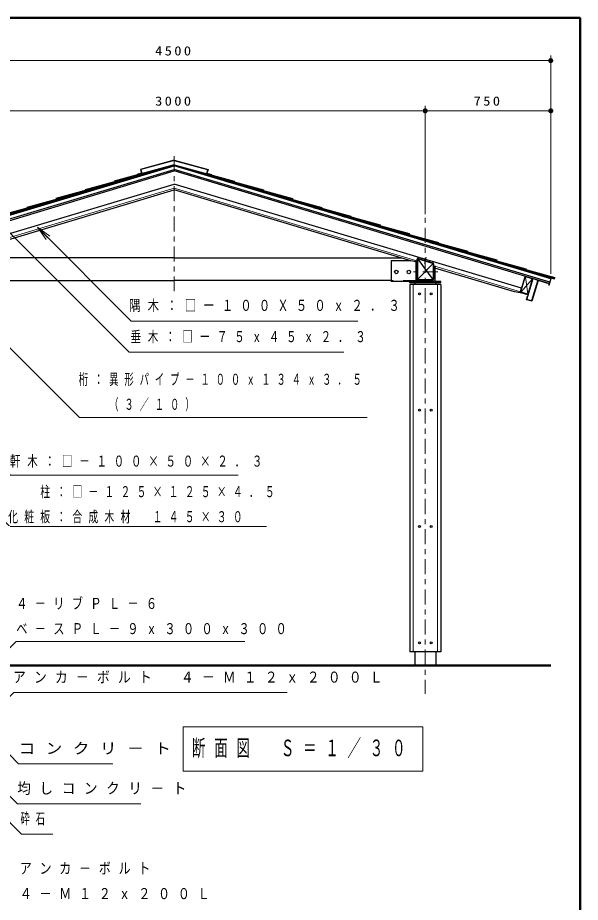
# Model space of a CAD drawing. Units: millimetres on the paper, with parts at other scales. Extents: x -385 to 8, y 0 to 267.
# Drawn here: x -112.1 to 0, y 90.9 to 267 of the extents above; entities that cross this region are included whole.
import ezdxf

# ---------------------------------------------------------------- set-up
doc = ezdxf.new("R2010")
doc.units = ezdxf.units.MM
doc.linetypes.add('USER1', pattern=[4.5, 2.5, -2])
doc.linetypes.add('USER2', pattern=[6, 3, -1, 1, -1])
doc.layers.add('LY_1', color=7, linetype='Continuous', lineweight=25)
doc.styles.add('ＭＳ ゴシック', font='')
doc.styles.get('ＭＳ ゴシック').set_extended_font_data('MS Gothic')

# ---------------------------------------------------------------- blocks, each defined once
blk = doc.blocks.new('filled_dot')
at = {"color": 0, "linetype": 'Continuous', "lineweight": -2, "const_width": 1.25}
blk.add_lwpolyline([(-0.625, 0, 1), (0.625, 0, 1)], format="xyb", close=True, dxfattribs=at)

msp = doc.modelspace()

# ---------------------------------------------------------------- linework, layer by layer
at = {"layer": 'LY_1', "lineweight": 50}
for p, q in [((0, 267), (-385, 267)), ((0, 0), (0, 267)), ((-128.803, 138.031), (-5.887, 138.031))]:
    msp.add_line(p, q, dxfattribs=at)
at = {"layer": 'LY_1', "lineweight": 13}
for p, q in [((-5.887, 216.029), (-5.887, 259.454)), ((-155.887, 258.454), (-5.887, 258.454)), ((-130.887, 248.454), (-30.887, 248.454)), ((-30.887, 232.171), (-30.887, 249.454)), ((-30.887, 227.871), (-30.887, 249.454)), ((-30.887, 248.454), (-5.887, 248.454)), ((-129.22, 218.578), (-80.887, 233.078)), ((-32.554, 218.578), (-80.887, 233.078)), ((-108.166, 225.29), (-106.044, 223.17)), ((-108.166, 225.29), (-105.69, 223.524)), ((-106.397, 222.816), (-108.166, 225.29)), ((-11.946, 212.396), (-28.987, 217.508)), ((-9.603, 214.94), (-11.776, 212.432)), ((-10.906, 215.331), (-10.473, 212.041)), ((-79.139, 125.797), (-79.139, 116.997)), ((-31.339, 125.797), (-79.139, 125.797)), ((-31.339, 116.997), (-31.339, 125.797)), ((-79.139, 116.997), (-31.339, 116.997))]:
    msp.add_line(p, q, dxfattribs=at)
at = {"layer": 'LY_1', "color": 40}
for p, q in [((-80.887, 238.625), (-87.61, 236.788)), ((-80.887, 238.556), (-87.528, 236.741)), ((-80.887, 238.625), (-74.163, 236.788)), ((-80.887, 238.556), (-74.245, 236.741)), ((-155.886, 215.029), (-80.887, 237.529)), ((-155.685, 214.359), (-80.887, 236.798)), ((-155.599, 214.071), (-80.887, 236.485)), ((-85.295, 236.212), (-104.46, 230.974)), ((-80.887, 237.572), (-98.649, 232.717)), ((-80.887, 237.727), (-92.838, 234.46)), ((-87.61, 236.788), (-87.399, 236.016)), ((-87.528, 236.741), (-87.318, 235.969)), ((-85.336, 236.356), (-85.295, 236.212)), ((-80.887, 237.727), (-68.935, 234.46)), ((-80.887, 237.572), (-63.124, 232.717)), ((-5.888, 215.029), (-80.887, 237.529)), ((-6.089, 214.359), (-80.887, 236.798)), ((-6.175, 214.071), (-80.887, 236.485)), ((-76.437, 236.356), (-76.479, 236.212)), ((-76.479, 236.212), (-57.313, 230.974)), ((-74.245, 236.741), (-74.456, 235.969)), ((-74.163, 236.788), (-74.374, 236.016)), ((-91.106, 234.469), (-110.271, 229.23)), ((-92.838, 234.461), (-92.797, 234.317)), ((-91.147, 234.612), (-91.106, 234.468)), ((-87.399, 236.016), (-88.3, 235.77)), ((-74.374, 236.016), (-73.474, 235.77)), ((-70.626, 234.612), (-70.668, 234.468)), ((-70.667, 234.469), (-51.502, 229.23)), ((-68.935, 234.461), (-68.977, 234.317)), ((-96.917, 232.725), (-116.083, 227.487)), ((-98.649, 232.717), (-98.608, 232.573)), ((-96.959, 232.869), (-96.917, 232.725)), ((-64.815, 232.869), (-64.857, 232.725)), ((-64.856, 232.725), (-45.691, 227.487)), ((-63.124, 232.717), (-63.166, 232.573)), ((-102.728, 230.982), (-121.893, 225.743)), ((-104.461, 230.974), (-104.419, 230.83)), ((-102.77, 231.126), (-102.728, 230.982)), ((-59.004, 231.126), (-59.045, 230.982)), ((-59.045, 230.982), (-39.88, 225.743)), ((-57.313, 230.974), (-57.355, 230.83)), ((-108.539, 229.238), (-127.704, 223.999)), ((-110.272, 229.231), (-110.23, 229.087)), ((-108.581, 229.382), (-108.539, 229.238)), ((-53.193, 229.382), (-53.234, 229.238)), ((-53.234, 229.238), (-34.069, 223.999)), ((-51.502, 229.231), (-51.543, 229.087)), ((-47.382, 227.639), (-47.423, 227.494)), ((-47.423, 227.494), (-28.258, 222.256)), ((-45.691, 227.487), (-45.732, 227.343)), ((-41.571, 225.895), (-41.612, 225.751)), ((-41.612, 225.75), (-22.439, 220.51)), ((-39.88, 225.744), (-39.921, 225.6)), ((-35.76, 224.151), (-35.801, 224.007)), ((-35.801, 224.007), (-16.636, 218.768)), ((-34.069, 224), (-34.11, 223.856)), ((-29.991, 222.263), (-10.825, 217.025)), ((-29.949, 222.407), (-29.99, 222.263)), ((-28.258, 222.256), (-28.299, 222.112)), ((-24.138, 220.664), (-24.179, 220.519)), ((-24.178, 220.519), (-5.061, 215.294)), ((-22.447, 220.513), (-22.488, 220.368)), ((-18.418, 218.789), (-18.378, 218.934)), ((-18.418, 218.789), (-5.101, 215.149)), ((-16.636, 218.769), (-16.677, 218.624)), ((-12.605, 217.045), (-12.566, 217.19)), ((-12.605, 217.045), (-5.14, 215.004)), ((-10.825, 217.025), (-10.866, 216.881)), ((-10.657, 210.892), (-9.412, 215.043)), ((-9.412, 215.043), (-8.454, 214.755)), ((-5.805, 215.074), (-8.123, 215.77)), ((-6.207, 213.733), (-5.805, 215.074)), ((-5.888, 215.029), (-6.175, 214.071)), ((-5.14, 215.005), (-5.061, 215.294)), ((-27.804, 213.864), (-33.97, 213.864)), ((-33.97, 213.864), (-33.97, 140.698)), ((-27.804, 213.864), (-27.804, 140.698)), ((-8.454, 214.755), (-9.7, 210.605)), ((-8.41, 214.672), (-9.655, 210.522)), ((-6.194, 214.008), (-8.41, 214.672)), ((-6.271, 213.752), (-6.194, 214.008)), ((-6.207, 213.733), (-6.271, 213.752)), ((-10.74, 210.847), (-10.53, 211.55)), ((-9.655, 210.522), (-10.74, 210.847)), ((-9.7, 210.605), (-10.657, 210.892))]:
    msp.add_line(p, q, dxfattribs=at)
at = {"layer": 'LY_1', "linetype": 'USER2', "lineweight": 13}
for p, q in [((-80.887, 239.442), (-80.887, 212.542)), ((-80.887, 239.442), (-80.887, 212.542)), ((-80.887, 239.442), (-80.887, 212.542)), ((-80.887, 239.442), (-80.887, 212.542)), ((-30.887, 231.171), (-30.887, 132.381)), ((-31.068, 218.067), (-30.69, 219.326)), ((-28.395, 216.364), (-33.236, 216.364))]:
    msp.add_line(p, q, dxfattribs=at)
at = {"layer": 'LY_1'}
for p, q in [((-150.047, 213.128), (-80.887, 233.876)), ((-128.041, 218.578), (-80.887, 232.724)), ((-11.727, 213.128), (-80.887, 233.876)), ((-33.733, 218.578), (-80.887, 232.724)), ((-80.887, 219.164), (-126.086, 219.164)), ((-80.887, 219.164), (-35.687, 219.164)), ((-33.733, 218.578), (-37.654, 218.578)), ((-37.654, 218.578), (-37.654, 214.498)), ((-32.787, 218.401), (-33.733, 218.578)), ((-32.787, 218.578), (-32.787, 214.698)), ((-32.554, 218.851), (-32.554, 214.931)), ((-32.437, 218.851), (-32.437, 214.931)), ((-32.39, 218.945), (-29.353, 214.874)), ((-32.286, 218.965), (-29.42, 218.105)), ((-32.253, 219.077), (-29.387, 218.217)), ((-31.628, 219.098), (-31.686, 218.906)), ((-30.032, 218.619), (-30.089, 218.428)), ((-29.346, 218.035), (-32.406, 214.852)), ((-29.337, 217.991), (-29.337, 214.931)), ((-29.221, 217.991), (-29.221, 214.931)), ((-28.987, 217.568), (-28.987, 214.698)), ((-13.125, 212.396), (-28.987, 217.154)), ((-124.12, 214.698), (-80.887, 214.698)), ((-37.654, 214.698), (-80.887, 214.698)), ((-29.187, 214.498), (-37.654, 214.498)), ((-33.97, 214.197), (-33.97, 214.497)), ((-27.804, 214.497), (-33.97, 214.497)), ((-27.804, 214.197), (-33.97, 214.197)), ((-32.97, 214.197), (-32.97, 213.864)), ((-29.454, 214.814), (-32.321, 214.814)), ((-29.454, 214.698), (-32.321, 214.698)), ((-28.804, 214.197), (-28.804, 213.864)), ((-27.804, 214.197), (-27.804, 214.497)), ((-11.995, 212.233), (-13.125, 212.396)), ((-11.995, 212.233), (-11.727, 213.128)), ((-27.804, 140.698), (-33.97, 140.698)), ((-32.97, 140.698), (-32.97, 138.031)), ((-28.804, 140.698), (-28.804, 138.031))]:
    msp.add_line(p, q, dxfattribs=at)
at = {"layer": 'LY_1', "color": 3}
for p, q in [((-11.053, 215.375), (-11.922, 212.476)), ((-11.849, 212.454), (-10.979, 215.353)), ((-9.581, 215.013), (-10.884, 215.404)), ((-9.559, 215.087), (-10.862, 215.478)), ((-10.399, 212.019), (-9.53, 214.918)), ((-10.326, 211.997), (-9.456, 214.896)), ((-11.82, 212.285), (-10.517, 211.894)), ((-10.495, 211.967), (-11.798, 212.358))]:
    msp.add_line(p, q, dxfattribs=at)
at = {"layer": 'LY_1', "linetype": 'USER1', "lineweight": 13}
msp.add_line((-32.787, 214.698), (-37.654, 214.698), dxfattribs=at)
at = {"layer": 'LY_1', "color": 40, "lineweight": 13}
for p, q in [((-33.304, 213.864), (-33.304, 140.698)), ((-28.47, 213.864), (-28.47, 140.698))]:
    msp.add_line(p, q, dxfattribs=at)
at = {"layer": 'LY_1', "lineweight": 13}
for points in [[(-114.569, 225.088), (-89.852, 200.371), (-47.115, 200.371)], [(-108.166, 225.29), (-89.449, 206.596), (-44.347, 206.596)], [(-129.372, 216.988), (-99.754, 187.371), (-42.484, 187.371)], [(-150.855, 213.261), (-113.531, 175.938), (-68.145, 175.938)], [(-128.251, 180.347), (-113.613, 165.709), (-62.52, 165.709)], [(-130.851, 124.485), (-112.363, 142.809), (-66.852, 142.809)], [(-127.542, 118.226), (-112.818, 132.632), (-58.42, 132.632)], [(-117.553, 124.2), (-111.903, 118.443), (-93.156, 118.443)], [(-115.887, 114.243), (-112.086, 110.443), (-87.537, 110.443)], [(-115.887, 108.982), (-111.324, 104.419), (-105.099, 104.419)]]:
    msp.add_lwpolyline(points, dxfattribs=at)
at = {"layer": 'LY_1'}
for centre, radius in [((-36.654, 216.364), 0.35), ((-34.154, 216.364), 0.35), ((-32.054, 212.03), 0.208), ((-29.72, 212.03), 0.208), ((-32.054, 188.864), 0.208), ((-29.72, 188.864), 0.208), ((-32.054, 165.697), 0.208), ((-29.72, 165.697), 0.208), ((-32.054, 142.531), 0.208), ((-29.72, 142.531), 0.208)]:
    msp.add_circle(centre, radius, dxfattribs=at)
for centre, radius, start, end in [((-32.321, 218.851), 0.233, 73.30074, 180), ((-32.321, 218.851), 0.117, 73.29978, 180), ((-29.454, 217.991), 0.117, 0.00004, 73.29977), ((-29.454, 217.991), 0.233, 0.00004, 73.30217), ((-32.321, 214.931), 0.233, 180, 269.99998), ((-32.321, 214.931), 0.117, 180, 269.99998), ((-29.454, 214.931), 0.233, 269.99997, 0.00002), ((-29.454, 214.931), 0.117, 269.99997, 0.00002), ((-32.587, 214.698), 0.2, 180, 270), ((-29.187, 214.698), 0.2, 270, 0.00001)]:
    msp.add_arc(centre, radius, start, end, dxfattribs=at)
at = {"layer": 'LY_1', "color": 3}
for centre, radius, start, end in [((-10.906, 215.331), 0.153, 73.30076, 163.30076), ((-10.906, 215.331), 0.0767, 73.30076, 163.30076), ((-9.603, 214.94), 0.0767, 343.30076, 73.30076), ((-9.603, 214.94), 0.153, 343.30076, 73.30076), ((-11.776, 212.432), 0.153, 163.30076, 253.30076), ((-11.776, 212.432), 0.0767, 163.30076, 253.30076), ((-10.473, 212.041), 0.153, 253.30076, 343.30076), ((-10.473, 212.041), 0.0767, 253.30076, 343.30076)]:
    msp.add_arc(centre, radius, start, end, dxfattribs=at)

# ---------------------------------------------------------------- block references
at = {"layer": 'LY_1', "lineweight": 13, "xscale": 0.4, "yscale": 0.4, "rotation": 180}
for p in [(-5.887, 258.454), (-30.887, 248.454), (-5.887, 248.454)]:
    msp.add_blockref('filled_dot', p, dxfattribs=at)
at = {"layer": 'LY_1', "lineweight": 13, "xscale": 0.4, "yscale": 0.4}
msp.add_blockref('filled_dot', (-30.887, 248.454), dxfattribs=at)

# ---------------------------------------------------------------- texts
at = {"layer": 'LY_1', "style": 'ＭＳ ゴシック'}
for s, insert, char_height, attachment_point in [('\\T1.33;\\W1.15;4500', (-80.887, 259.454), 1.833, 8), ('\\T1.33;\\W1.15;3000', (-80.887, 249.454), 1.833, 8), ('\\T1.33;\\W1.15;750', (-18.387, 249.454), 1.833, 8), ('\\T1.64;\\W0.75;隅木：□ー１００Ｘ５０ｘ２．３', (-89.864, 209.596), 2.199, 4), ('\\T1.64;\\W0.7;垂木：□ー７５ｘ４５ｘ２．３', (-89.604, 203.371), 2.199, 4), ('\\T1.64;\\W0.6;桁：異形パイプ－１００ｘ１３４ｘ３．５', (-99.901, 194.871), 2.199, 4), ('\\T1.64;\\W0.6;\u3000\u3000（３／１０）\u3000\u3000\u3000\u3000\u3000\u3000\u3000\u3000\u3000\u3000\u3000', (-99.901, 189.871), 2.199, 4), ('\\T1.64;\\W0.7;軒木：□－１００×５０×２．３', (-113.62, 178.588), 2.199, 4), ('\\T1.64;\\W0.65;\u3000\u3000柱：□－１２５×１２５×４．５', (-113.97, 172.509), 2.199, 4), ('\\T1.64;\\W0.65;化粧板：合成木材\u3000１４５×３０\u3000\u3000', (-113.97, 167.509), 2.199, 4), ('\\T1.64;\\W0.75;４－リブＰＬ－６', (-112.375, 150.309), 2.199, 4), ('\\T1.64;\\W0.75;ベ－スＰＬ－９ｘ３００ｘ３００', (-112.375, 145.309), 2.199, 4), ('\\T1.64;\\W0.85;アンカ－ボルト\u3000４－Ｍ１２ｘ２００Ｌ', (-113.015, 135.632), 2.199, 4), ('\\T1.64;\\W0.6;断面図\u3000Ｓ＝１／３０', (-55.239, 121.397), 3.299, 5), ('\\T1.64;\\W1.1;コンクリ－ト', (-111.906, 121.443), 2.199, 4), ('\\T1.64;\\W0.9;均しコンクリ－ト', (-112.162, 113.443), 2.199, 4), ('\\T1.64;\\W0.6;砕石', (-111.516, 107.419), 2.199, 4), ('\\T1.64;\\W0.8;アンカ－ボルト', (-111.669, 97.572), 2.199, 4), ('\\T1.64;\\W0.8;４－Ｍ１２ｘ２００Ｌ', (-111.669, 92.572), 2.199, 4)]:
    msp.add_mtext(s, dxfattribs=dict(at, insert=insert, char_height=char_height, attachment_point=attachment_point))

doc.saveas('drawing.dxf')
